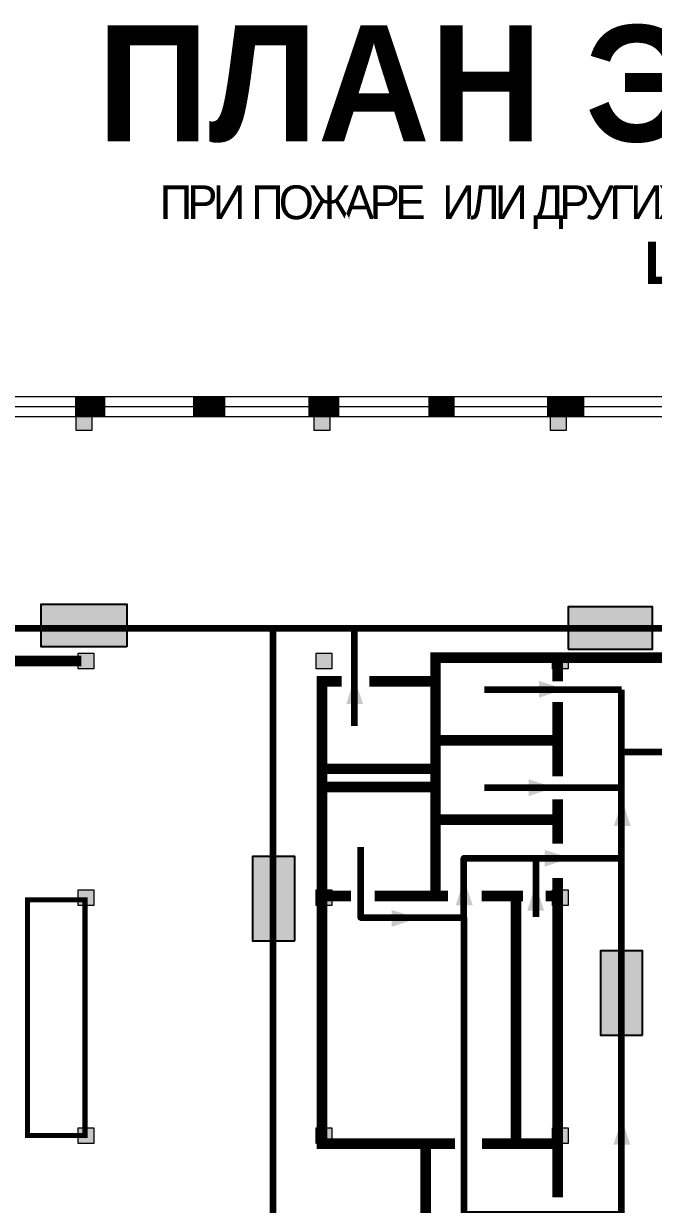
# Model space of a CAD drawing. Header units: millimetres. Extents: x 13810 to 67229, y 12374 to 21950.
# Drawn here: x 23078.7 to 23198, y 14704 to 14927.8 of the extents above; entities that cross this region are included whole.
import ezdxf

# ---------------------------------------------------------------- set-up
doc = ezdxf.new("R2010")
doc.units = ezdxf.units.MM
doc.layers.add('План_Штампы', color=7, linetype='Continuous')
doc.styles.add('обычный', font='arial.ttf')

# ---------------------------------------------------------------- blocks, each defined once
blk = doc.blocks.new('A$C32E8229D')
at = {"true_color": 0xffffff}
blk.add_hatch(color=7, dxfattribs=at).paths.add_polyline_path([(0, 0), (0, -8), (16, -8), (16, 0)])
h = blk.add_hatch(color=126)
h.paths.add_polyline_path([(0.2, -0.2), (15.8, -0.2), (15.8, -7.8), (0.2, -7.8)])
h.paths.add_polyline_path([(13.49, -2.05), (12.08, -2.05), (11.37, -2.63, 0.162397), (11.29, -2.84), (11.29, -3.63), (10.35, -3.63), (10.35, -4.05), (11.68, -4.05), (11.68, -3.48), (12.26, -4.28), (11.29, -5.1), (11.29, -6.78), (11.85, -6.78), (11.85, -5.44), (12.8, -4.64), (12.8, -5.94), (14.46, -5.94), (14.46, -5.39), (13.45, -5.39), (13.45, -3.97), (12.46, -2.59), (13.15, -2.59), (13.69, -3.34), (14.18, -3)], flags=16)
h.paths.add_polyline_path([(10.74, -1.82, 1), (11.8, -1.82, 1)], flags=16)
h.paths.add_polyline_path([(9.39, -3.59), (5.99, -3.59), (6.56, -3.03), (5.91, -3.03), (5.1, -3.83), (5.91, -4.64), (6.56, -4.64), (5.99, -4.09), (9.39, -4.09)], flags=16)
h.paths.add_polyline_path([(4.29, -1.08), (1.72, -1.08), (1.72, -6.6), (4.29, -6.6)], flags=16)
at = {"color": 126}
blk.add_lwpolyline([(16, -8), (0, -8), (0, 0), (16, 0)], close=True, dxfattribs=at)

msp = doc.modelspace()

# ---------------------------------------------------------------- hatches: boundary and pattern name
at = {"lineweight": 0}
h = msp.add_hatch(color=256, dxfattribs=at)
h.dxf.hatch_style = 1
h.paths.add_polyline_path([(23091.67, 14853.7), (23088.7, 14853.7), (23088.7, 14850.73), (23091.67, 14850.73)])
h = msp.add_hatch(color=256, dxfattribs=at)
h.dxf.hatch_style = 1
h.paths.add_polyline_path([(23136.73, 14853.7), (23133.76, 14853.7), (23133.76, 14850.73), (23136.73, 14850.73)])
h = msp.add_hatch(color=256, dxfattribs=at)
h.dxf.hatch_style = 1
h.paths.add_polyline_path([(23181.48, 14853.7), (23178.52, 14853.7), (23178.52, 14850.73), (23181.48, 14850.73)])
h = msp.add_hatch(color=256, dxfattribs=at)
h.dxf.hatch_style = 1
h.paths.add_polyline_path([(23092.06, 14808.51), (23089.09, 14808.51), (23089.09, 14805.55), (23092.06, 14805.55)])
h = msp.add_hatch(color=256, dxfattribs=at)
h.dxf.hatch_style = 1
h.paths.add_polyline_path([(23137.12, 14808.51), (23134.15, 14808.51), (23134.15, 14805.55), (23137.12, 14805.55)])
h = msp.add_hatch(color=256, dxfattribs=at)
h.dxf.hatch_style = 1
h.paths.add_polyline_path([(23181.87, 14808.51), (23178.91, 14808.51), (23178.91, 14805.55), (23181.87, 14805.55)])
h = msp.add_hatch(color=256, dxfattribs=at)
h.dxf.hatch_style = 1
h.paths.add_polyline_path([(23092.06, 14763.65), (23089.09, 14763.65), (23089.09, 14760.68), (23092.06, 14760.68)])
h = msp.add_hatch(color=256, dxfattribs=at)
h.dxf.hatch_style = 1
h.paths.add_polyline_path([(23137.12, 14763.65), (23134.15, 14763.65), (23134.15, 14760.68), (23137.12, 14760.68)])
h = msp.add_hatch(color=256, dxfattribs=at)
h.dxf.hatch_style = 1
h.paths.add_polyline_path([(23181.87, 14763.65), (23178.91, 14763.65), (23178.91, 14760.68), (23181.87, 14760.68)])
h = msp.add_hatch(color=256, dxfattribs=at)
h.dxf.hatch_style = 1
h.paths.add_polyline_path([(23092.06, 14718.54), (23089.09, 14718.54), (23089.09, 14715.57), (23092.06, 14715.57)])
h = msp.add_hatch(color=256, dxfattribs=at)
h.dxf.hatch_style = 1
h.paths.add_polyline_path([(23137.12, 14718.54), (23134.15, 14718.54), (23134.15, 14715.57), (23137.12, 14715.57)])
h = msp.add_hatch(color=256, dxfattribs=at)
h.dxf.hatch_style = 1
h.paths.add_polyline_path([(23181.87, 14718.54), (23178.91, 14718.54), (23178.91, 14715.57), (23181.87, 14715.57)])

# ---------------------------------------------------------------- linework, layer by layer
for points in [[(23002.85, 14857.18), (23318.84, 14857.18)], [(23003.1, 14855.28), (23319.09, 14855.28)], [(23002.8, 14853.41), (23318.79, 14853.41)]]:
    msp.add_lwpolyline(points, dxfattribs=at)
at = {"lineweight": 0, "const_width": 4}
for points in [[(23088.45, 14855.28), (23094.21, 14855.28)], [(23110.81, 14855.28), (23116.95, 14855.28)], [(23132.64, 14855.28), (23138.55, 14855.28)], [(23155.38, 14855.28), (23160.39, 14855.28)], [(23177.9, 14855.28), (23184.95, 14855.28)]]:
    msp.add_lwpolyline(points, dxfattribs=at)
at = {"lineweight": 0}
for points in [[(23088.7, 14853.7), (23091.67, 14853.7), (23091.67, 14850.73), (23088.7, 14850.73)], [(23133.76, 14853.7), (23136.73, 14853.7), (23136.73, 14850.73), (23133.76, 14850.73)], [(23178.52, 14853.7), (23181.48, 14853.7), (23181.48, 14850.73), (23178.52, 14850.73)], [(23089.09, 14808.51), (23092.06, 14808.51), (23092.06, 14805.55), (23089.09, 14805.55)], [(23134.15, 14808.51), (23137.12, 14808.51), (23137.12, 14805.55), (23134.15, 14805.55)], [(23178.91, 14808.51), (23181.87, 14808.51), (23181.87, 14805.55), (23178.91, 14805.55)], [(23089.09, 14763.65), (23092.06, 14763.65), (23092.06, 14760.68), (23089.09, 14760.68)], [(23134.15, 14763.65), (23137.12, 14763.65), (23137.12, 14760.68), (23134.15, 14760.68)], [(23178.91, 14763.65), (23181.87, 14763.65), (23181.87, 14760.68), (23178.91, 14760.68)], [(23089.09, 14718.54), (23092.06, 14718.54), (23092.06, 14715.57), (23089.09, 14715.57)], [(23134.15, 14718.54), (23137.12, 14718.54), (23137.12, 14715.57), (23134.15, 14715.57)], [(23178.91, 14718.54), (23181.87, 14718.54), (23181.87, 14715.57), (23178.91, 14715.57)]]:
    msp.add_lwpolyline(points, close=True, dxfattribs=at)
at = {"color": 126, "lineweight": 100, "true_color": 0x008754}
for points in [[(23040.21, 14813.24), (23256.35, 14813.24), (23256.35, 14789.77), (23306.48, 14789.8)], [(23126.01, 14679.82), (23126.01, 14813.24)], [(23141.44, 14794.77), (23141.44, 14813.24)], [(23191.99, 14801.6), (23166.05, 14801.6)], [(23256.35, 14789.77), (23191.99, 14789.77), (23191.99, 14801.6)], [(23167.33, 14635.97), (23191.99, 14635.97), (23191.99, 14789.77), (23191.99, 14789.77)], [(23191.99, 14783), (23166.05, 14783)], [(23142.55, 14771.75), (23142.55, 14758.42), (23162.14, 14758.42), (23162.14, 14769.67), (23191.99, 14769.67)], [(23175.74, 14769.67), (23175.74, 14758.54)], [(23162.14, 14758.42), (23162.14, 14702.17), (23191.99, 14702.17)]]:
    msp.add_lwpolyline(points, dxfattribs=at)
at = {"lineweight": 100, "const_width": 2, "elevation": 2}
msp.add_lwpolyline([(23045.46, 14807.02), (23089.63, 14807.02)], dxfattribs=at)
at = {"lineweight": 100, "const_width": 2}
for points in [[(23144.23, 14803.17), (23156.75, 14803.17), (23156.75, 14786.6), (23135.24, 14786.6), (23135.24, 14783.14), (23156.75, 14783.14), (23156.75, 14807.49)], [(23251.23, 14807.65), (23156.75, 14807.65), (23156.75, 14798.95)], [(23179.89, 14807.65), (23179.89, 14803.18)], [(23135.24, 14714.57), (23135.24, 14803.17), (23138.98, 14803.17)], [(23179.89, 14785.17), (23179.89, 14799.24)], [(23179.89, 14791.99), (23156.75, 14791.99)], [(23156.75, 14783.14), (23156.75, 14762.51), (23159.13, 14762.51), (23145.25, 14762.51)], [(23179.89, 14772.4), (23179.89, 14780.82)], [(23156.75, 14776.96), (23179.89, 14776.96)], [(23179.89, 14705.35), (23179.89, 14765.9)], [(23135.24, 14762.51), (23140.74, 14762.51)], [(23165.53, 14762.51), (23173.32, 14762.51)], [(23172, 14715.57), (23172, 14762.51)], [(23179.89, 14762.51), (23177.64, 14762.51)], [(23135.24, 14715.57), (23160.43, 14715.57)], [(23154.91, 14715.57), (23154.91, 14683.05)], [(23165.54, 14715.57), (23179.89, 14715.57)]]:
    msp.add_lwpolyline(points, dxfattribs=at)
at = {"lineweight": 0, "const_width": 1}
msp.add_lwpolyline([(23090.38, 14761.77), (23079.46, 14761.77), (23079.46, 14717.1), (23090.38, 14717.1)], close=True, dxfattribs=at)
at = {"layer": 'План_Штампы', "color": 126, "true_color": 0x008754}
for points in [[(23143.03, 14798.86), (23139.84, 14798.87), (23141.42, 14803.76)], [(23176.34, 14800.08), (23176.35, 14803.27), (23181.24, 14801.69)], [(23174.4, 14781.43), (23174.4, 14784.62), (23179.3, 14783.05)], [(23193.74, 14775.76), (23190.55, 14775.76), (23192.13, 14780.66)], [(23177.41, 14768.06), (23177.41, 14771.25), (23182.31, 14769.68)], [(23163.79, 14760.74), (23160.6, 14760.75), (23162.17, 14765.65)], [(23177.33, 14759.73), (23174.14, 14759.73), (23175.72, 14764.63)], [(23148.48, 14756.67), (23148.48, 14759.86), (23153.38, 14758.29)], [(23193.67, 14715.37), (23190.48, 14715.37), (23192.06, 14720.27)]]:
    msp.add_solid(points, dxfattribs=at)

# ---------------------------------------------------------------- block references
at = {"xscale": -1}
msp.add_blockref('A$C32E8229D', (23197.87, 14817.31), dxfattribs=at)
at = {"xscale": -1, "rotation": 90}
msp.add_blockref('A$C32E8229D', (23187.99, 14752.11), dxfattribs=at)
at = {"layer": 'План_Штампы', "color": 126, "true_color": 0x008754, "xscale": 1.012510887696, "yscale": 1.012510887696, "zscale": 1.012510887696, "rotation": 359.9978653237144}
msp.add_blockref('A$C32E8229D', (23082.08, 14817.81), dxfattribs=at)
at = {"layer": 'План_Штампы', "color": 126, "true_color": 0x008754, "xscale": -1, "rotation": 90}
msp.add_blockref('A$C32E8229D', (23122.1, 14769.98), dxfattribs=at)

# ---------------------------------------------------------------- texts
at = {"lineweight": 0, "insert": (23092.67, 14927.52), "char_height": 22, "width": 493.8901, "attachment_point": 1, "style": 'обычный'}
msp.add_mtext('{\\fProxima Nova Rg|b1|i0|c204|p2;ПЛАН ЭВАКУАЦИИ}', dxfattribs=at)
at = {"color": 0, "lineweight": 0, "insert": (23241.98, 14897.36), "char_height": 8, "width": 449.2158, "attachment_point": 5, "style": 'обычный'}
msp.add_mtext('{\\fArial Black|b1|i0|c204|p34;\\H2x;\\T0.85;  \\fArial Narrow|b0|i0|c204|p34;\\H0.8x;\\W0.9;\\P\\fProxima Nova Rg|b0|i0|c204|p2;\\H0.5x;\\W1;\\C256;ПРИ ПОЖАРЕ  ИЛИ ДРУГИХ ЧРЕЗВЫЧАЙНЫХ СИТУАЦИЯХ  ИЗ ПОМЕЩЕНИЙ \\fProxima Nova Rg|b1|i0|c204|p2;\\H1.25x;\\PЦЭН-2 : АБК 3 ЭТАЖ}', dxfattribs=at)

doc.saveas('drawing.dxf')
